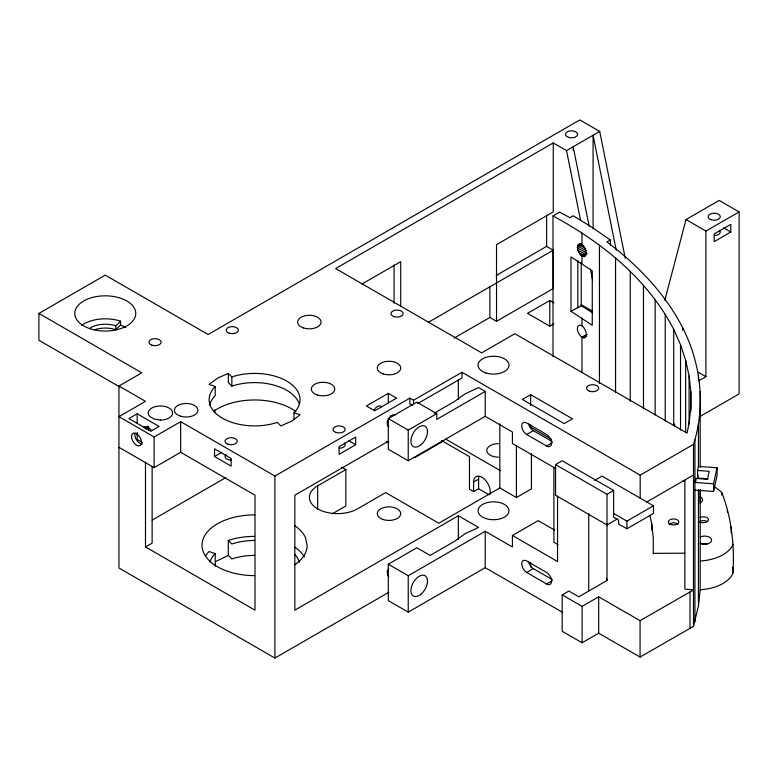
<?xml version="1.0" encoding="UTF-8"?>
<svg xmlns="http://www.w3.org/2000/svg" width="778" height="778" viewBox="0 0 778 778"><rect width="100%" height="100%" fill="white"/><g stroke="black" fill="none" stroke-linecap="round" stroke-linejoin="round"><path stroke-width="1.17" d="M625.259 258.267L599.712 131.433L579.805 119.938L208.134 334.511L105.263 275.12L38.9 313.437L38.9 340.258L119.724 386.929M38.9 313.437L141.771 372.827L118.946 386.005L118.946 568.018L274.906 658.062L388.961 592.214M317.648 508.919L317.648 485.871L345.85 469.581L345.85 505.982L332.274 513.83M441.573 440.543L469.465 456.647L469.465 489.226L473.608 491.618L473.608 482.039A11.728 6.778 60 0 1 481.913 477.245A11.728 6.778 60 0 1 490.208 491.618L490.208 494.011M473.608 491.618L478.587 488.74L478.587 479.16A11.728 6.778 60 0 1 478.869 476.846M317.648 485.871A28.154 16.26 0 0 0 317.648 508.861A28.154 16.26 0 0 0 357.472 508.861L385.674 492.571L438.773 523.224L499.826 487.971L499.826 423.845M499.826 487.971L516.417 497.55L516.417 445.522M531.423 453.798L531.423 488.895L516.417 497.55M496.199 275.49L546.613 246.383L546.613 215.253M594.606 480.366L602.016 476.087L653.462 505.797L653.462 513.461L626.912 528.787L618.617 523.993L618.617 520.161L613.638 517.292L613.638 490.471L562.193 460.761L555.55 464.592L555.55 495.246L607.005 524.956L617.431 518.936M573.162 150.397L573.162 146.76L589.16 226.174M582.1 642.774L582.1 606.373L562.193 594.878L562.193 631.279L582.1 642.774L598.69 633.195L640.061 657.079L693.48 626.339L698.45 605.887L700.21 589.743L700.21 490.062M593.079 228.693L593.079 135.265L616.234 250.244M607.005 524.956L607.005 494.302L555.55 464.592M626.912 528.787L626.912 521.124L613.638 513.461M673.709 425.634L673.709 329.357C647.773 279.166 601.977 242.328 553.002 215.944L553.002 356.694M680.526 430.137L680.526 344.683L673.709 329.357M682.724 330.251L682.724 327.839C665.102 293.374 637.62 264.967 606.869 241.89L610.487 240.169L610.487 245.021M685.661 432.451L685.661 360.233L680.526 344.683M689.094 424.078L689.094 375.939L685.661 360.233M690.825 411.173L690.825 391.733L689.094 375.939M693.48 626.339L693.509 444.345C705.821 406.058 700.861 363.472 682.724 327.839M698.45 380.248L698.45 375.424M700.21 501.615L700.21 489.576M700.21 467.393L700.21 391.567M698.625 380.88L705.918 376.669L705.918 231.066L739.1 211.908L739.1 393.911L700.2 416.376M577.354 247.423L578.774 244.224L580.933 244.068L582.946 245.41A7.012 3.647 64.5 0 1 586.252 253.249A7.012 3.647 64.5 0 1 582.946 256.468C579.552 254.902 577.587 251.031 577.354 247.423L582.489 244.642M697.565 470.437L709.205 471.293L707.455 479.267L695.824 478.421L694.939 482.448L713.562 483.809L717.073 467.763L698.45 466.411L697.565 470.437L697.565 478.1L708.038 478.869M697.565 478.1L698.226 475.076M694.939 490.111L713.562 491.472L717.073 475.426L717.073 467.763M664.801 300.357L686.001 219.571L719.193 200.413L739.1 211.908M90.336 327.81A21.123 12.195 0 0 1 115.825 325.865L120.522 321.178L120.522 325.01L115.825 329.697A21.123 12.195 0 0 0 94.712 329.697M145.914 429.145L148.481 426.811L148.637 430.37M144.951 428.435L147.626 426.256M215.574 561.599L228.314 555.385L228.314 540.438A52.564 30.342 0 0 1 254.601 536.373M582.1 606.373L598.69 596.794L640.061 620.669L693.48 589.948L684.854 589.063L684.854 480.152M580.612 220.524L566.53 150.592L553.255 142.928L335.639 268.566L481.65 352.862L514.832 333.704L687.032 433.132L689.094 423.368L690.825 407.565L690.825 391.733M566.53 150.592L599.712 131.433M137.191 413.789L128.895 418.583L150.796 431.226L159.101 426.432L137.191 413.789L137.191 423.125M361.877 284.067L400.719 261.651L400.719 306.561M118.946 386.005L145.486 401.331L118.946 416.668L154.122 436.973L180.661 421.647L274.906 476.058L409.889 398.122L413.546 400.232L461.986 372.263L640.187 475.144L640.187 498.134M553.002 215.944L559.635 212.112L569.846 217.646L573.26 215.788L592.437 227.575L610.487 240.169M118.946 447.321L154.122 467.627L180.661 452.3L254.999 495.216L254.999 610.166L145.486 546.944L145.486 462.239M428.153 322.442L553.255 250.215L553.255 288.531L496.529 321.285L489.897 317.453L489.887 286.314M214.534 456.521L231.124 466.1L231.124 458.436L214.534 448.857L214.534 456.521L221.788 452.329M454.128 338.099L489.897 317.453M152.157 520.103L225.601 477.702M388.319 393.337L366.419 405.98L374.714 410.765L396.615 398.122L388.319 393.337L388.319 402.965M553.829 302.846L549.783 300.512L527.552 313.349L549.783 326.186L553.829 323.852M145.486 546.944L152.128 543.112L152.128 466.878M388.319 418.622L416.862 402.148L436.769 413.643L436.769 419.391L485.219 391.422L485.219 416.327L408.236 460.771L388.319 449.276L388.319 418.622L408.236 430.117L436.769 413.643M417.669 403.597L461.986 378.011L461.986 372.263M355.682 444.744L339.091 454.323L339.091 446.66L355.682 437.08L355.682 444.744L348.427 440.552M730.805 232.019L714.214 241.598L714.214 233.935L730.805 224.356L730.805 232.019L723.55 227.828M434.173 413.225L454.362 401.574L465.147 393.814L478.587 387.59L485.219 391.422M388.105 441.35L294.823 495.216L294.823 610.166L458.339 515.756L478.587 527.445L465.147 533.669L454.362 541.43L430.137 555.414L416.862 547.751L388.319 564.235L388.319 600.635L408.236 612.13L485.219 567.677L562.601 612.354M414.713 457.61L443.742 440.844M530.664 394.67L522.369 399.454L564.186 423.592L572.482 418.807L530.664 394.67L530.664 405.523M526.687 434.513L546.594 446.008A7.041 4.065 60 0 0 551.573 443.139A7.041 4.065 60 0 0 546.594 434.513L526.687 423.018A7.041 4.065 60 0 0 521.707 425.897A7.041 4.065 60 0 0 526.687 434.513L533.319 430.681L552.185 441.573M473.608 482.039L478.587 479.16M546.594 446.008L552.283 442.731M388.319 564.235L408.236 575.73L485.219 531.277L512.42 546.983L512.42 535.488L538.172 520.618L554.51 530.042M607.005 494.302L613.638 490.471M640.187 475.144L693.509 444.345M646.606 502.082L693.499 474.998M526.687 572.462L546.594 583.957A7.041 4.065 60 0 0 551.573 581.078A7.041 4.065 60 0 0 546.594 572.462L526.687 560.967A7.041 4.065 60 0 0 521.707 563.836A7.041 4.065 60 0 0 526.687 572.462L533.319 568.63L552.185 579.522M626.912 521.124L653.462 505.797M546.594 583.957L552.283 580.67M562.193 594.878L568.825 591.047L578.783 596.794L607.025 580.485L607.025 523.613M571.003 311.336L592.262 325.262L592.262 270.851L570.994 256.915L571.003 311.336L581.254 305.764L592.496 312.678M578.005 244.944L580.057 243.835M577.519 246.033L581.623 243.806M577.519 249.009L583.675 245.673M578.005 250.691L584.161 247.355M578.774 252.354L585.951 248.454M579.766 253.881L585.922 250.545M580.933 255.174L586.058 252.383M582.1 337.302L582.946 337.72A7.041 3.666 64.5 0 0 586.272 334.491A7.041 3.666 64.5 0 0 582.946 326.624L580.991 325.321A7.041 3.939 61.5 0 0 577.364 328.579A7.041 3.939 61.5 0 0 580.874 336.349L582.1 337.302L587.001 334.666M582.158 256.098L587.059 253.472L581.973 255.972L581.973 263.674M586.962 334.637L581.973 337.205L581.973 372.711M582.946 337.72L586.204 336.174M228.314 373.372L217.432 378.196L209.078 384.478L215.224 386.53A45.464 26.248 0 0 0 222.45 418.214A45.464 26.248 0 0 0 277.328 422.386L280.877 425.936L291.76 421.112L300.114 414.82L293.967 412.778A45.464 26.248 0 0 0 286.742 381.094A45.464 26.248 0 0 0 231.863 376.922L228.314 373.372L228.314 382.572L231.863 386.121A45.464 26.248 0 0 1 299.365 404.288M653.277 553.343L684.766 553.207M215.224 566.238L215.224 553.596L209.078 551.544A52.564 30.342 0 0 0 205.402 556.037M120.522 325.01L125.783 327.344M686.001 219.571L705.918 231.066M546.613 246.383L553.255 250.215M581.127 304.626L592.486 311.181M697.584 371.865L705.918 376.669M551.573 439.307L530.664 427.239L530.664 424.827M485.219 416.327L512.42 432.023L512.42 443.518L555.443 468.366M412.632 405.455L409.889 403.87L409.889 398.122M445.765 439.132L500.39 470.671M478.587 488.74L488.963 494.73M386.822 441.505L388.864 442.692M558.02 544.571L553.897 542.188L553.897 467.17M512.42 535.488L557.544 561.541L557.544 496.199M341.688 467.179L345.85 469.581M142.413 442.468L137.191 439.463L137.191 432.461M228.314 540.438L231.863 543.987A45.464 26.248 0 0 1 254.601 540.467M228.314 555.385L231.863 558.935A45.464 26.248 0 0 1 254.601 555.414M151.661 430.72L148.141 427.005L144.63 426.655A7.041 4.065 60 0 0 143.833 427.394M673.709 423.232L675.168 426.519M714.875 487.203A37.655 21.745 0 0 1 721.76 492.639C731.894 518.138 734.383 545.767 733.061 572.978A37.655 21.745 0 0 1 700.21 589.743M606.432 578.219L607.025 580.485M650.009 515.863L651.701 523.584L653.277 538.026L653.277 553.936M590.405 269.12L592.554 279.788M732.429 567.201L733.061 572.978M731.164 526.91L731.164 532.901M727.401 509.687L727.401 512.08M721.76 492.639L721.76 495.032M713.562 483.809L713.562 491.472M698.45 423.874L698.45 466.411M698.45 489.79L698.45 605.887M695.824 478.421L695.824 481.699M694.939 439.92L694.939 621.923M689.998 592.029L689.998 628.43M665.229 314.302L665.229 421.073M655.144 299.579L655.144 414.849M651.701 523.584L651.701 530.158M643.464 285.254L643.464 409.024M640.061 620.669L640.061 657.079M630.258 271.386L630.258 401.224M615.563 258.024L615.563 392.705M599.449 245.216L599.449 383.544M598.69 596.794L598.69 633.195M588.742 513.606L588.742 591.047M581.973 233.021L581.973 244.545M581.973 318.085L581.973 325.768M581.254 262.235L581.254 305.764M577.83 260.465L577.83 307.621M553.255 142.928L553.255 211.898L496.529 244.642L496.529 321.285M549.783 300.512L549.783 326.167M530.664 562.309L530.664 567.094M485.219 531.277L485.219 567.677M458.339 379.46L458.339 399.62M458.339 515.756L458.339 539.485M413.546 400.232L413.546 403.675M408.236 430.117L408.236 460.771M408.236 575.73L408.236 612.13M394.076 264.997L394.076 303.313M293.967 412.778L293.967 419.673M274.906 476.058L274.906 658.062M231.863 376.922L231.863 386.121M215.224 386.53L215.224 395.73A45.464 26.248 0 0 0 209.525 405.426M214.777 410.035L214.777 412.447M180.661 421.647L180.661 452.3M154.122 436.973L154.122 467.627M115.825 325.865L115.825 329.697M498.504 457.201A11.728 6.778 0 0 1 488.341 453.807L487.164 452.174A11.728 6.778 0 0 1 490.208 445.638L492.63 444.559A11.728 6.778 0 0 1 498.504 443.654M733.061 544.24A37.655 21.745 0 0 1 700.21 561.006M682.724 481.115A37.655 21.745 0 0 1 684.659 480.969M533.319 568.63A7.041 4.065 60 0 1 528.515 561.59M533.319 430.681A7.041 4.065 60 0 1 528.515 423.65M388.154 570.07A7.041 4.065 -60 0 1 386.958 571.334M388.786 576.459A7.041 4.065 -60 0 1 388.786 568.329M390.478 415.802A7.041 4.065 -60 0 1 389.982 417.475M388.154 420.635A7.041 4.065 -60 0 1 386.958 421.9M373.848 410.269A7.041 4.065 -60 0 1 381.677 406.943M388.786 427.015A7.041 4.065 -60 0 1 388.786 418.895A7.041 4.065 -60 0 1 395.827 414.83M719.494 230.259A6.098 3.52 0 0 1 714.214 235.54M231.124 460.051A6.098 3.52 0 0 1 225.844 454.76M344.372 442.983A6.098 3.52 0 0 1 339.091 448.274M142.335 443.956A7.041 4.065 60 0 1 136.821 440.358A7.041 4.065 60 0 1 135.041 433.278M294.852 564.77A52.564 30.342 0 0 0 307.154 545.261L305.365 537.404A52.564 30.342 0 0 0 294.852 525.753M254.601 575.603A52.564 30.342 0 0 1 202.037 545.261A52.564 30.342 0 0 1 254.601 514.91M294.852 547.206A52.564 30.342 0 0 1 304.373 556.97M209.827 562.154A45.464 26.248 0 0 1 215.224 553.596M294.784 554.451A45.464 26.248 0 0 1 299.365 562.154M213.367 411.484A52.564 30.342 0 0 1 295.825 411.484M699.947 521.328A5.164 2.976 0 0 1 707.231 521.63M699.908 496.617A7.041 4.065 0 0 1 699.869 503.065M700.278 536.917A7.041 4.065 0 0 1 709.75 537.413A7.041 4.065 0 0 1 709.721 542.908A7.041 4.065 0 0 1 700.239 543.365M669.07 524.294A5.164 2.976 0 0 1 678.008 524.294M699.947 517.496A5.164 2.976 0 0 1 708.398 519.189A5.164 2.976 0 0 1 701.649 522.563L700.443 522.223A5.164 2.976 0 0 1 699.432 521.707M701.873 544.055A7.041 4.065 0 0 1 707.26 544.065M81.564 325.34A30.507 17.612 0 0 1 120.522 321.178M160.424 420.071L154.326 419.128L149.853 416.541A12.205 7.041 0 0 1 156.252 406.408A12.205 7.041 0 0 1 172.444 411.795A12.205 7.041 0 0 1 160.424 420.071M678.708 521.95L678.523 521.182A5.164 2.976 0 0 0 672.863 518.994A5.164 2.976 0 0 0 668.38 521.95L668.555 522.728A5.164 2.976 0 0 0 674.215 524.907A5.164 2.976 0 0 0 678.708 521.95M383.126 519.51A11.728 6.778 0 0 0 400.728 513.645A11.728 6.778 0 0 0 383.126 507.781A11.728 6.778 0 0 0 383.126 519.51M485.783 518.518A15.482 8.937 0 0 0 509.007 510.776A15.482 8.937 0 0 0 485.783 503.035A15.482 8.937 0 0 0 485.783 518.518M485.783 372.905A15.482 8.937 0 0 0 509.007 365.164A15.482 8.937 0 0 0 485.783 357.423A15.482 8.937 0 0 0 485.783 372.905M421.326 593.896A11.728 6.778 -60 0 0 425.051 575.72A11.728 6.778 -60 0 0 411.173 588.032A11.728 6.778 -60 0 0 421.326 593.896M421.326 444.452A11.728 6.778 -60 0 0 425.051 426.276A11.728 6.778 -60 0 0 411.173 438.588A11.728 6.778 -60 0 0 421.326 444.452M383.126 373.907A11.728 6.778 0 0 0 400.728 368.043A11.728 6.778 0 0 0 383.126 362.178A11.728 6.778 0 0 0 383.126 373.907M303.488 327.927A11.728 6.778 0 0 0 321.081 322.063A11.728 6.778 0 0 0 303.488 316.189A11.728 6.778 0 0 0 303.488 327.927M711.16 219.746A6.098 3.52 0 0 0 720.311 216.692A6.098 3.52 0 0 0 711.16 213.649A6.098 3.52 0 0 0 711.16 219.746M568.455 137.356A6.098 3.52 0 0 0 577.607 134.302A6.098 3.52 0 0 0 568.455 131.258A6.098 3.52 0 0 0 568.455 137.356M393.979 316.636A6.098 3.52 0 0 0 403.13 313.592A6.098 3.52 0 0 0 393.979 310.539A6.098 3.52 0 0 0 393.979 316.636M228.071 444.248A6.098 3.52 0 0 0 237.222 441.194A6.098 3.52 0 0 0 228.071 438.15A6.098 3.52 0 0 0 228.071 444.248M229.218 333.208A6.098 3.52 0 0 0 238.369 330.164A6.098 3.52 0 0 0 229.218 327.11A6.098 3.52 0 0 0 229.218 333.208M336.038 432.471A6.098 3.52 0 0 0 345.189 429.417A6.098 3.52 0 0 0 336.038 426.373A6.098 3.52 0 0 0 336.038 432.471M589.588 391.256A6.098 3.52 0 0 0 598.739 388.203A6.098 3.52 0 0 0 589.588 385.159A6.098 3.52 0 0 0 589.588 391.256M180.282 416.104A11.728 6.778 0 0 0 197.884 410.239A11.728 6.778 0 0 0 180.282 404.375A11.728 6.778 0 0 0 180.282 416.104M317.181 394.932A11.728 6.778 0 0 0 334.773 389.058A11.728 6.778 0 0 0 317.181 383.194A11.728 6.778 0 0 0 317.181 394.932M131.55 436.584A7.041 4.065 60 0 0 139.019 445.872A7.041 4.065 60 0 0 139.019 435.923A7.041 4.065 60 0 0 131.55 436.584M90.015 328.686A30.507 17.612 0 0 0 135.771 313.437A30.507 17.612 0 0 0 90.015 298.188A30.507 17.612 0 0 0 90.015 328.686M151.992 345.228A6.098 3.52 0 0 0 161.143 342.174A6.098 3.52 0 0 0 151.992 339.13A6.098 3.52 0 0 0 151.992 345.228"/></g></svg>
